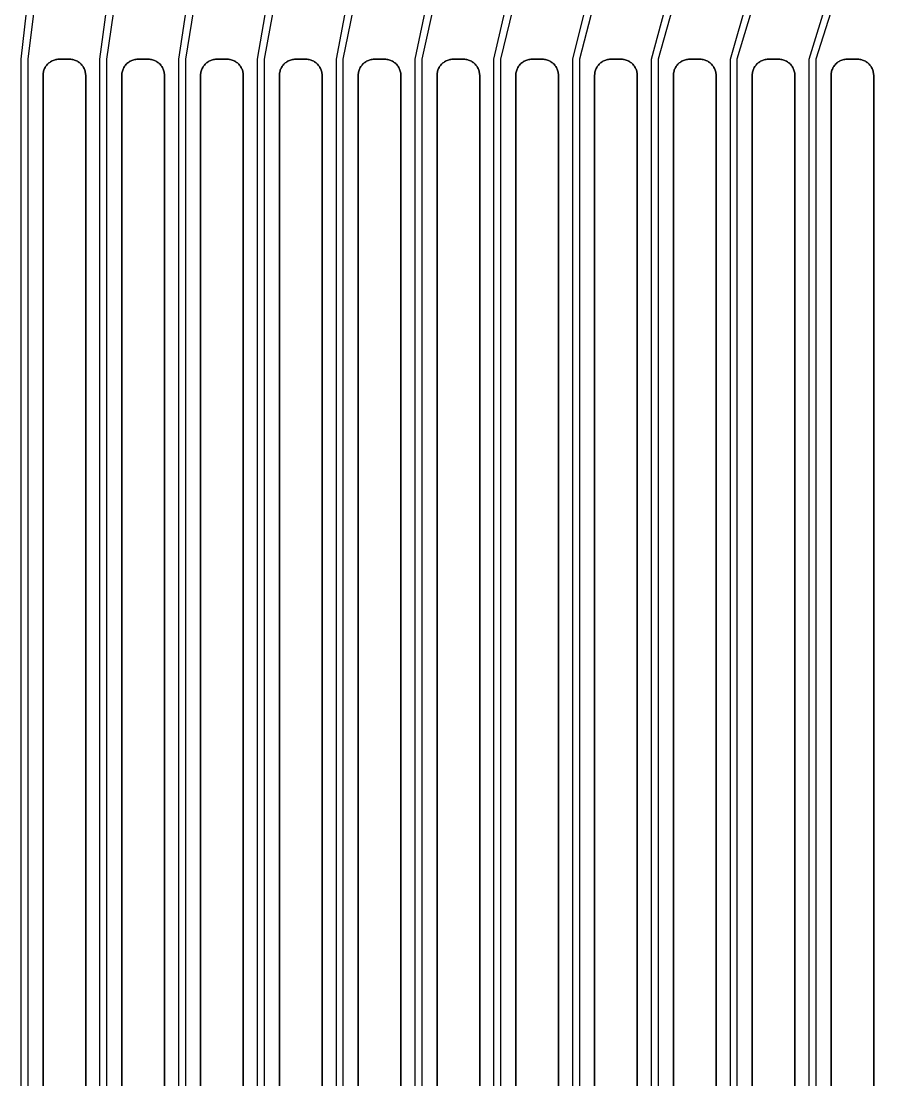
# Model space of a CAD drawing. Extents: x -2057 to 2225, y -44 to 31181.
# Drawn here: x 233.1 to 495, y 8729.4 to 9051.8 of the extents above; entities that cross this region are included whole.
import ezdxf

# ---------------------------------------------------------------- set-up
doc = ezdxf.new("R2010")
doc.units = 0
for name, color, linetype in [('etching', 7, 'CONTINUOUS'), ('L3D0_etching3', 5, 'CONTINUOUS'), ('metalization', 8, 'CONTINUOUS'), ('polyimide', 9, 'CONTINUOUS')]:
    doc.layers.add(name, color=color, linetype=linetype)

msp = doc.modelspace()

# ---------------------------------------------------------------- linework, layer by layer
at = {"layer": 'etching'}
for points in [[(239.792, 1152.185), (239.792, 9035.371), (239.811, 9035.673), (239.847, 9035.973), (239.901, 9036.27), (239.974, 9036.563), (240.064, 9036.852), (240.171, 9037.134), (240.295, 9037.41), (240.435, 9037.677), (240.592, 9037.936), (240.763, 9038.185), (240.95, 9038.423), (241.15, 9038.649), (241.364, 9038.862), (241.59, 9039.063), (241.828, 9039.249), (242.076, 9039.421), (242.335, 9039.577), (242.602, 9039.717), (242.878, 9039.842), (243.161, 9039.949), (243.449, 9040.039), (243.742, 9040.111), (244.04, 9040.165), (244.34, 9040.202), (244.641, 9040.22), (247.943, 9040.22), (248.245, 9040.202), (248.545, 9040.165), (248.842, 9040.111), (249.136, 9040.039), (249.424, 9039.949), (249.707, 9039.842), (249.982, 9039.717), (250.25, 9039.577), (250.508, 9039.421), (250.757, 9039.249), (250.995, 9039.063), (251.221, 9038.862), (251.435, 9038.649), (251.635, 9038.423), (251.821, 9038.185), (251.993, 9037.936), (252.149, 9037.677), (252.29, 9037.41), (252.414, 9037.134), (252.521, 9036.852), (252.611, 9036.563), (252.683, 9036.27), (252.738, 9035.973), (252.774, 9035.673), (252.792, 9035.371), (252.792, 1252.185)], [(263.792, 1252.185), (263.792, 9035.371), (263.811, 9035.673), (263.847, 9035.973), (263.901, 9036.27), (263.974, 9036.563), (264.064, 9036.852), (264.171, 9037.134), (264.295, 9037.41), (264.435, 9037.677), (264.592, 9037.936), (264.763, 9038.185), (264.95, 9038.423), (265.15, 9038.649), (265.364, 9038.862), (265.59, 9039.063), (265.828, 9039.249), (266.076, 9039.421), (266.335, 9039.577), (266.602, 9039.717), (266.878, 9039.842), (267.161, 9039.949), (267.449, 9040.039), (267.742, 9040.111), (268.04, 9040.165), (268.34, 9040.202), (268.641, 9040.22), (271.943, 9040.22), (272.245, 9040.202), (272.545, 9040.165), (272.842, 9040.111), (273.136, 9040.039), (273.424, 9039.949), (273.707, 9039.842), (273.982, 9039.717), (274.25, 9039.577), (274.508, 9039.421), (274.757, 9039.249), (274.995, 9039.063), (275.221, 9038.862), (275.435, 9038.649), (275.635, 9038.423), (275.821, 9038.185), (275.993, 9037.936), (276.149, 9037.677), (276.29, 9037.41), (276.414, 9037.134), (276.521, 9036.852), (276.611, 9036.563), (276.683, 9036.27), (276.738, 9035.973), (276.774, 9035.673), (276.792, 9035.371), (276.792, 1352.185)], [(287.792, 1352.185), (287.792, 9035.371), (287.811, 9035.673), (287.847, 9035.973), (287.901, 9036.27), (287.974, 9036.563), (288.064, 9036.852), (288.171, 9037.134), (288.295, 9037.41), (288.435, 9037.677), (288.592, 9037.936), (288.763, 9038.185), (288.95, 9038.423), (289.15, 9038.649), (289.364, 9038.862), (289.59, 9039.063), (289.828, 9039.249), (290.076, 9039.421), (290.335, 9039.577), (290.602, 9039.717), (290.878, 9039.842), (291.161, 9039.949), (291.449, 9040.039), (291.742, 9040.111), (292.04, 9040.165), (292.34, 9040.202), (292.641, 9040.22), (295.943, 9040.22), (296.245, 9040.202), (296.545, 9040.165), (296.842, 9040.111), (297.136, 9040.039), (297.424, 9039.949), (297.707, 9039.842), (297.982, 9039.717), (298.25, 9039.577), (298.508, 9039.421), (298.757, 9039.249), (298.995, 9039.063), (299.221, 9038.862), (299.435, 9038.649), (299.635, 9038.423), (299.821, 9038.185), (299.993, 9037.936), (300.149, 9037.677), (300.29, 9037.41), (300.414, 9037.134), (300.521, 9036.852), (300.611, 9036.563), (300.683, 9036.27), (300.738, 9035.973), (300.774, 9035.673), (300.792, 9035.371), (300.792, 1452.185)], [(311.792, 1452.185), (311.792, 9035.371), (311.811, 9035.673), (311.847, 9035.973), (311.901, 9036.27), (311.974, 9036.563), (312.064, 9036.852), (312.171, 9037.134), (312.295, 9037.41), (312.435, 9037.677), (312.592, 9037.936), (312.763, 9038.185), (312.95, 9038.423), (313.15, 9038.649), (313.364, 9038.862), (313.59, 9039.063), (313.828, 9039.249), (314.076, 9039.421), (314.335, 9039.577), (314.602, 9039.717), (314.878, 9039.842), (315.161, 9039.949), (315.449, 9040.039), (315.742, 9040.111), (316.04, 9040.165), (316.34, 9040.202), (316.641, 9040.22), (319.943, 9040.22), (320.245, 9040.202), (320.545, 9040.165), (320.842, 9040.111), (321.136, 9040.039), (321.424, 9039.949), (321.707, 9039.842), (321.982, 9039.717), (322.25, 9039.577), (322.508, 9039.421), (322.757, 9039.249), (322.995, 9039.063), (323.221, 9038.862), (323.435, 9038.649), (323.635, 9038.423), (323.821, 9038.185), (323.993, 9037.936), (324.149, 9037.677), (324.29, 9037.41), (324.414, 9037.134), (324.521, 9036.852), (324.611, 9036.563), (324.683, 9036.27), (324.738, 9035.973), (324.774, 9035.673), (324.792, 9035.371), (324.792, 1552.185)], [(335.792, 1552.185), (335.792, 9035.371), (335.811, 9035.673), (335.847, 9035.973), (335.901, 9036.27), (335.974, 9036.563), (336.064, 9036.852), (336.171, 9037.134), (336.295, 9037.41), (336.435, 9037.677), (336.592, 9037.936), (336.763, 9038.185), (336.95, 9038.423), (337.15, 9038.649), (337.364, 9038.862), (337.59, 9039.063), (337.828, 9039.249), (338.076, 9039.421), (338.335, 9039.577), (338.602, 9039.717), (338.878, 9039.842), (339.161, 9039.949), (339.449, 9040.039), (339.742, 9040.111), (340.04, 9040.165), (340.34, 9040.202), (340.641, 9040.22), (343.943, 9040.22), (344.245, 9040.202), (344.545, 9040.165), (344.842, 9040.111), (345.136, 9040.039), (345.424, 9039.949), (345.707, 9039.842), (345.982, 9039.717), (346.25, 9039.577), (346.508, 9039.421), (346.757, 9039.249), (346.995, 9039.063), (347.221, 9038.862), (347.435, 9038.649), (347.635, 9038.423), (347.821, 9038.185), (347.993, 9037.936), (348.149, 9037.677), (348.29, 9037.41), (348.414, 9037.134), (348.521, 9036.852), (348.611, 9036.563), (348.683, 9036.27), (348.738, 9035.973), (348.774, 9035.673), (348.792, 9035.371), (348.792, 1652.185)], [(359.792, 1652.185), (359.792, 9035.371), (359.811, 9035.673), (359.847, 9035.973), (359.901, 9036.27), (359.974, 9036.563), (360.064, 9036.852), (360.171, 9037.134), (360.295, 9037.41), (360.435, 9037.677), (360.592, 9037.936), (360.763, 9038.185), (360.95, 9038.423), (361.15, 9038.649), (361.364, 9038.862), (361.59, 9039.063), (361.828, 9039.249), (362.076, 9039.421), (362.335, 9039.577), (362.602, 9039.717), (362.878, 9039.842), (363.161, 9039.949), (363.449, 9040.039), (363.742, 9040.111), (364.04, 9040.165), (364.34, 9040.202), (364.641, 9040.22), (367.943, 9040.22), (368.245, 9040.202), (368.545, 9040.165), (368.842, 9040.111), (369.136, 9040.039), (369.424, 9039.949), (369.707, 9039.842), (369.982, 9039.717), (370.25, 9039.577), (370.508, 9039.421), (370.757, 9039.249), (370.995, 9039.063), (371.221, 9038.862), (371.435, 9038.649), (371.635, 9038.423), (371.821, 9038.185), (371.993, 9037.936), (372.149, 9037.677), (372.29, 9037.41), (372.414, 9037.134), (372.521, 9036.852), (372.611, 9036.563), (372.683, 9036.27), (372.738, 9035.973), (372.774, 9035.673), (372.792, 9035.371), (372.792, 1752.185)], [(383.792, 1752.185), (383.792, 9035.371), (383.811, 9035.673), (383.847, 9035.973), (383.901, 9036.27), (383.974, 9036.563), (384.064, 9036.852), (384.171, 9037.134), (384.295, 9037.41), (384.435, 9037.677), (384.592, 9037.936), (384.763, 9038.185), (384.95, 9038.423), (385.15, 9038.649), (385.364, 9038.862), (385.59, 9039.063), (385.828, 9039.249), (386.076, 9039.421), (386.335, 9039.577), (386.602, 9039.717), (386.878, 9039.842), (387.161, 9039.949), (387.449, 9040.039), (387.742, 9040.111), (388.04, 9040.165), (388.34, 9040.202), (388.641, 9040.22), (391.943, 9040.22), (392.245, 9040.202), (392.545, 9040.165), (392.842, 9040.111), (393.136, 9040.039), (393.424, 9039.949), (393.707, 9039.842), (393.982, 9039.717), (394.25, 9039.577), (394.508, 9039.421), (394.757, 9039.249), (394.995, 9039.063), (395.221, 9038.862), (395.435, 9038.649), (395.635, 9038.423), (395.821, 9038.185), (395.993, 9037.936), (396.149, 9037.677), (396.29, 9037.41), (396.414, 9037.134), (396.521, 9036.852), (396.611, 9036.563), (396.683, 9036.27), (396.738, 9035.973), (396.774, 9035.673), (396.792, 9035.371), (396.792, 1852.185)], [(407.792, 1852.185), (407.792, 9035.371), (407.811, 9035.673), (407.847, 9035.973), (407.901, 9036.27), (407.974, 9036.563), (408.064, 9036.852), (408.171, 9037.134), (408.295, 9037.41), (408.435, 9037.677), (408.592, 9037.936), (408.763, 9038.185), (408.95, 9038.423), (409.15, 9038.649), (409.364, 9038.862), (409.59, 9039.063), (409.828, 9039.249), (410.076, 9039.421), (410.335, 9039.577), (410.602, 9039.717), (410.878, 9039.842), (411.161, 9039.949), (411.449, 9040.039), (411.742, 9040.111), (412.04, 9040.165), (412.34, 9040.202), (412.641, 9040.22), (415.943, 9040.22), (416.245, 9040.202), (416.545, 9040.165), (416.842, 9040.111), (417.136, 9040.039), (417.424, 9039.949), (417.707, 9039.842), (417.982, 9039.717), (418.25, 9039.577), (418.508, 9039.421), (418.757, 9039.249), (418.995, 9039.063), (419.221, 9038.862), (419.435, 9038.649), (419.635, 9038.423), (419.821, 9038.185), (419.993, 9037.936), (420.149, 9037.677), (420.29, 9037.41), (420.414, 9037.134), (420.521, 9036.852), (420.611, 9036.563), (420.683, 9036.27), (420.738, 9035.973), (420.774, 9035.673), (420.792, 9035.371), (420.792, 1952.185)], [(431.792, 1952.185), (431.792, 9035.371), (431.811, 9035.673), (431.847, 9035.973), (431.901, 9036.27), (431.974, 9036.563), (432.064, 9036.852), (432.171, 9037.134), (432.295, 9037.41), (432.435, 9037.677), (432.592, 9037.936), (432.763, 9038.185), (432.95, 9038.423), (433.15, 9038.649), (433.364, 9038.862), (433.59, 9039.063), (433.828, 9039.249), (434.076, 9039.421), (434.335, 9039.577), (434.602, 9039.717), (434.878, 9039.842), (435.161, 9039.949), (435.449, 9040.039), (435.742, 9040.111), (436.04, 9040.165), (436.34, 9040.202), (436.641, 9040.22), (439.943, 9040.22), (440.245, 9040.202), (440.545, 9040.165), (440.842, 9040.111), (441.136, 9040.039), (441.424, 9039.949), (441.707, 9039.842), (441.982, 9039.717), (442.25, 9039.577), (442.508, 9039.421), (442.757, 9039.249), (442.995, 9039.063), (443.221, 9038.862), (443.435, 9038.649), (443.635, 9038.423), (443.821, 9038.185), (443.993, 9037.936), (444.149, 9037.677), (444.29, 9037.41), (444.414, 9037.134), (444.521, 9036.852), (444.611, 9036.563), (444.683, 9036.27), (444.738, 9035.973), (444.774, 9035.673), (444.792, 9035.371), (444.792, 2052.185)], [(455.792, 2052.185), (455.792, 9035.371), (455.811, 9035.673), (455.847, 9035.973), (455.901, 9036.27), (455.974, 9036.563), (456.064, 9036.852), (456.171, 9037.134), (456.295, 9037.41), (456.435, 9037.677), (456.592, 9037.936), (456.763, 9038.185), (456.95, 9038.423), (457.15, 9038.649), (457.364, 9038.862), (457.59, 9039.063), (457.828, 9039.249), (458.076, 9039.421), (458.335, 9039.577), (458.602, 9039.717), (458.878, 9039.842), (459.161, 9039.949), (459.449, 9040.039), (459.742, 9040.111), (460.04, 9040.165), (460.34, 9040.202), (460.641, 9040.22), (463.943, 9040.22), (464.245, 9040.202), (464.545, 9040.165), (464.842, 9040.111), (465.136, 9040.039), (465.424, 9039.949), (465.707, 9039.842), (465.982, 9039.717), (466.25, 9039.577), (466.508, 9039.421), (466.757, 9039.249), (466.995, 9039.063), (467.221, 9038.862), (467.435, 9038.649), (467.635, 9038.423), (467.821, 9038.185), (467.993, 9037.936), (468.149, 9037.677), (468.29, 9037.41), (468.414, 9037.134), (468.521, 9036.852), (468.611, 9036.563), (468.683, 9036.27), (468.738, 9035.973), (468.774, 9035.673), (468.792, 9035.371), (468.792, 2152.185)], [(479.792, 2152.185), (479.792, 9035.377), (479.812, 9035.691), (479.851, 9036.003), (479.91, 9036.311), (479.988, 9036.616), (480.086, 9036.915), (480.201, 9037.207), (480.335, 9037.491), (480.486, 9037.766), (480.655, 9038.032), (480.84, 9038.286), (481.04, 9038.528), (481.255, 9038.757), (481.484, 9038.972), (481.726, 9039.173), (481.98, 9039.357), (482.246, 9039.526), (482.521, 9039.677), (482.806, 9039.811), (483.098, 9039.927), (483.397, 9040.024), (483.701, 9040.102), (484.01, 9040.161), (484.322, 9040.2), (484.635, 9040.22), (487.943, 9040.22), (488.245, 9040.202), (488.545, 9040.165), (488.842, 9040.111), (489.136, 9040.039), (489.424, 9039.949), (489.707, 9039.842), (489.982, 9039.717), (490.25, 9039.577), (490.508, 9039.421), (490.757, 9039.249), (490.995, 9039.063), (491.221, 9038.862), (491.435, 9038.649), (491.635, 9038.423), (491.821, 9038.185), (491.993, 9037.936), (492.149, 9037.677), (492.29, 9037.41), (492.414, 9037.134), (492.521, 9036.852), (492.611, 9036.563), (492.683, 9036.27), (492.738, 9035.973), (492.774, 9035.673), (492.792, 9035.371), (492.792, 2252.185)]]:
    msp.add_lwpolyline(points, dxfattribs=at)
at = {"layer": 'L3D0_etching3'}
for points in [[(239.792, 1152.185), (239.792, 9035.371), (239.811, 9035.673), (239.847, 9035.973), (239.901, 9036.27), (239.974, 9036.563), (240.064, 9036.852), (240.171, 9037.134), (240.295, 9037.41), (240.435, 9037.677), (240.592, 9037.936), (240.763, 9038.185), (240.95, 9038.423), (241.15, 9038.649), (241.364, 9038.862), (241.59, 9039.063), (241.828, 9039.249), (242.076, 9039.421), (242.335, 9039.577), (242.602, 9039.717), (242.878, 9039.842), (243.161, 9039.949), (243.449, 9040.039), (243.742, 9040.111), (244.04, 9040.165), (244.34, 9040.202), (244.641, 9040.22), (247.943, 9040.22), (248.245, 9040.202), (248.545, 9040.165), (248.842, 9040.111), (249.136, 9040.039), (249.424, 9039.949), (249.707, 9039.842), (249.982, 9039.717), (250.25, 9039.577), (250.508, 9039.421), (250.757, 9039.249), (250.995, 9039.063), (251.221, 9038.862), (251.435, 9038.649), (251.635, 9038.423), (251.821, 9038.185), (251.993, 9037.936), (252.149, 9037.677), (252.29, 9037.41), (252.414, 9037.134), (252.521, 9036.852), (252.611, 9036.563), (252.683, 9036.27), (252.738, 9035.973), (252.774, 9035.673), (252.792, 9035.371), (252.792, 1252.185)], [(263.792, 1252.185), (263.792, 9035.371), (263.811, 9035.673), (263.847, 9035.973), (263.901, 9036.27), (263.974, 9036.563), (264.064, 9036.852), (264.171, 9037.134), (264.295, 9037.41), (264.435, 9037.677), (264.592, 9037.936), (264.763, 9038.185), (264.95, 9038.423), (265.15, 9038.649), (265.364, 9038.862), (265.59, 9039.063), (265.828, 9039.249), (266.076, 9039.421), (266.335, 9039.577), (266.602, 9039.717), (266.878, 9039.842), (267.161, 9039.949), (267.449, 9040.039), (267.742, 9040.111), (268.04, 9040.165), (268.34, 9040.202), (268.641, 9040.22), (271.943, 9040.22), (272.245, 9040.202), (272.545, 9040.165), (272.842, 9040.111), (273.136, 9040.039), (273.424, 9039.949), (273.707, 9039.842), (273.982, 9039.717), (274.25, 9039.577), (274.508, 9039.421), (274.757, 9039.249), (274.995, 9039.063), (275.221, 9038.862), (275.435, 9038.649), (275.635, 9038.423), (275.821, 9038.185), (275.993, 9037.936), (276.149, 9037.677), (276.29, 9037.41), (276.414, 9037.134), (276.521, 9036.852), (276.611, 9036.563), (276.683, 9036.27), (276.738, 9035.973), (276.774, 9035.673), (276.792, 9035.371), (276.792, 1352.185)], [(287.792, 1352.185), (287.792, 9035.371), (287.811, 9035.673), (287.847, 9035.973), (287.901, 9036.27), (287.974, 9036.563), (288.064, 9036.852), (288.171, 9037.134), (288.295, 9037.41), (288.435, 9037.677), (288.592, 9037.936), (288.763, 9038.185), (288.95, 9038.423), (289.15, 9038.649), (289.364, 9038.862), (289.59, 9039.063), (289.828, 9039.249), (290.076, 9039.421), (290.335, 9039.577), (290.602, 9039.717), (290.878, 9039.842), (291.161, 9039.949), (291.449, 9040.039), (291.742, 9040.111), (292.04, 9040.165), (292.34, 9040.202), (292.641, 9040.22), (295.943, 9040.22), (296.245, 9040.202), (296.545, 9040.165), (296.842, 9040.111), (297.136, 9040.039), (297.424, 9039.949), (297.707, 9039.842), (297.982, 9039.717), (298.25, 9039.577), (298.508, 9039.421), (298.757, 9039.249), (298.995, 9039.063), (299.221, 9038.862), (299.435, 9038.649), (299.635, 9038.423), (299.821, 9038.185), (299.993, 9037.936), (300.149, 9037.677), (300.29, 9037.41), (300.414, 9037.134), (300.521, 9036.852), (300.611, 9036.563), (300.683, 9036.27), (300.738, 9035.973), (300.774, 9035.673), (300.792, 9035.371), (300.792, 1452.185)], [(311.792, 1452.185), (311.792, 9035.371), (311.811, 9035.673), (311.847, 9035.973), (311.901, 9036.27), (311.974, 9036.563), (312.064, 9036.852), (312.171, 9037.134), (312.295, 9037.41), (312.435, 9037.677), (312.592, 9037.936), (312.763, 9038.185), (312.95, 9038.423), (313.15, 9038.649), (313.364, 9038.862), (313.59, 9039.063), (313.828, 9039.249), (314.076, 9039.421), (314.335, 9039.577), (314.602, 9039.717), (314.878, 9039.842), (315.161, 9039.949), (315.449, 9040.039), (315.742, 9040.111), (316.04, 9040.165), (316.34, 9040.202), (316.641, 9040.22), (319.943, 9040.22), (320.245, 9040.202), (320.545, 9040.165), (320.842, 9040.111), (321.136, 9040.039), (321.424, 9039.949), (321.707, 9039.842), (321.982, 9039.717), (322.25, 9039.577), (322.508, 9039.421), (322.757, 9039.249), (322.995, 9039.063), (323.221, 9038.862), (323.435, 9038.649), (323.635, 9038.423), (323.821, 9038.185), (323.993, 9037.936), (324.149, 9037.677), (324.29, 9037.41), (324.414, 9037.134), (324.521, 9036.852), (324.611, 9036.563), (324.683, 9036.27), (324.738, 9035.973), (324.774, 9035.673), (324.792, 9035.371), (324.792, 1552.185)], [(335.792, 1552.185), (335.792, 9035.371), (335.811, 9035.673), (335.847, 9035.973), (335.901, 9036.27), (335.974, 9036.563), (336.064, 9036.852), (336.171, 9037.134), (336.295, 9037.41), (336.435, 9037.677), (336.592, 9037.936), (336.763, 9038.185), (336.95, 9038.423), (337.15, 9038.649), (337.364, 9038.862), (337.59, 9039.063), (337.828, 9039.249), (338.076, 9039.421), (338.335, 9039.577), (338.602, 9039.717), (338.878, 9039.842), (339.161, 9039.949), (339.449, 9040.039), (339.742, 9040.111), (340.04, 9040.165), (340.34, 9040.202), (340.641, 9040.22), (343.943, 9040.22), (344.245, 9040.202), (344.545, 9040.165), (344.842, 9040.111), (345.136, 9040.039), (345.424, 9039.949), (345.707, 9039.842), (345.982, 9039.717), (346.25, 9039.577), (346.508, 9039.421), (346.757, 9039.249), (346.995, 9039.063), (347.221, 9038.862), (347.435, 9038.649), (347.635, 9038.423), (347.821, 9038.185), (347.993, 9037.936), (348.149, 9037.677), (348.29, 9037.41), (348.414, 9037.134), (348.521, 9036.852), (348.611, 9036.563), (348.683, 9036.27), (348.738, 9035.973), (348.774, 9035.673), (348.792, 9035.371), (348.792, 1652.185)], [(359.792, 1652.185), (359.792, 9035.371), (359.811, 9035.673), (359.847, 9035.973), (359.901, 9036.27), (359.974, 9036.563), (360.064, 9036.852), (360.171, 9037.134), (360.295, 9037.41), (360.435, 9037.677), (360.592, 9037.936), (360.763, 9038.185), (360.95, 9038.423), (361.15, 9038.649), (361.364, 9038.862), (361.59, 9039.063), (361.828, 9039.249), (362.076, 9039.421), (362.335, 9039.577), (362.602, 9039.717), (362.878, 9039.842), (363.161, 9039.949), (363.449, 9040.039), (363.742, 9040.111), (364.04, 9040.165), (364.34, 9040.202), (364.641, 9040.22), (367.943, 9040.22), (368.245, 9040.202), (368.545, 9040.165), (368.842, 9040.111), (369.136, 9040.039), (369.424, 9039.949), (369.707, 9039.842), (369.982, 9039.717), (370.25, 9039.577), (370.508, 9039.421), (370.757, 9039.249), (370.995, 9039.063), (371.221, 9038.862), (371.435, 9038.649), (371.635, 9038.423), (371.821, 9038.185), (371.993, 9037.936), (372.149, 9037.677), (372.29, 9037.41), (372.414, 9037.134), (372.521, 9036.852), (372.611, 9036.563), (372.683, 9036.27), (372.738, 9035.973), (372.774, 9035.673), (372.792, 9035.371), (372.792, 1752.185)], [(383.792, 1752.185), (383.792, 9035.371), (383.811, 9035.673), (383.847, 9035.973), (383.901, 9036.27), (383.974, 9036.563), (384.064, 9036.852), (384.171, 9037.134), (384.295, 9037.41), (384.435, 9037.677), (384.592, 9037.936), (384.763, 9038.185), (384.95, 9038.423), (385.15, 9038.649), (385.364, 9038.862), (385.59, 9039.063), (385.828, 9039.249), (386.076, 9039.421), (386.335, 9039.577), (386.602, 9039.717), (386.878, 9039.842), (387.161, 9039.949), (387.449, 9040.039), (387.742, 9040.111), (388.04, 9040.165), (388.34, 9040.202), (388.641, 9040.22), (391.943, 9040.22), (392.245, 9040.202), (392.545, 9040.165), (392.842, 9040.111), (393.136, 9040.039), (393.424, 9039.949), (393.707, 9039.842), (393.982, 9039.717), (394.25, 9039.577), (394.508, 9039.421), (394.757, 9039.249), (394.995, 9039.063), (395.221, 9038.862), (395.435, 9038.649), (395.635, 9038.423), (395.821, 9038.185), (395.993, 9037.936), (396.149, 9037.677), (396.29, 9037.41), (396.414, 9037.134), (396.521, 9036.852), (396.611, 9036.563), (396.683, 9036.27), (396.738, 9035.973), (396.774, 9035.673), (396.792, 9035.371), (396.792, 1852.185)], [(407.792, 1852.185), (407.792, 9035.371), (407.811, 9035.673), (407.847, 9035.973), (407.901, 9036.27), (407.974, 9036.563), (408.064, 9036.852), (408.171, 9037.134), (408.295, 9037.41), (408.435, 9037.677), (408.592, 9037.936), (408.763, 9038.185), (408.95, 9038.423), (409.15, 9038.649), (409.364, 9038.862), (409.59, 9039.063), (409.828, 9039.249), (410.076, 9039.421), (410.335, 9039.577), (410.602, 9039.717), (410.878, 9039.842), (411.161, 9039.949), (411.449, 9040.039), (411.742, 9040.111), (412.04, 9040.165), (412.34, 9040.202), (412.641, 9040.22), (415.943, 9040.22), (416.245, 9040.202), (416.545, 9040.165), (416.842, 9040.111), (417.136, 9040.039), (417.424, 9039.949), (417.707, 9039.842), (417.982, 9039.717), (418.25, 9039.577), (418.508, 9039.421), (418.757, 9039.249), (418.995, 9039.063), (419.221, 9038.862), (419.435, 9038.649), (419.635, 9038.423), (419.821, 9038.185), (419.993, 9037.936), (420.149, 9037.677), (420.29, 9037.41), (420.414, 9037.134), (420.521, 9036.852), (420.611, 9036.563), (420.683, 9036.27), (420.738, 9035.973), (420.774, 9035.673), (420.792, 9035.371), (420.792, 1952.185)], [(431.792, 1952.185), (431.792, 9035.371), (431.811, 9035.673), (431.847, 9035.973), (431.901, 9036.27), (431.974, 9036.563), (432.064, 9036.852), (432.171, 9037.134), (432.295, 9037.41), (432.435, 9037.677), (432.592, 9037.936), (432.763, 9038.185), (432.95, 9038.423), (433.15, 9038.649), (433.364, 9038.862), (433.59, 9039.063), (433.828, 9039.249), (434.076, 9039.421), (434.335, 9039.577), (434.602, 9039.717), (434.878, 9039.842), (435.161, 9039.949), (435.449, 9040.039), (435.742, 9040.111), (436.04, 9040.165), (436.34, 9040.202), (436.641, 9040.22), (439.943, 9040.22), (440.245, 9040.202), (440.545, 9040.165), (440.842, 9040.111), (441.136, 9040.039), (441.424, 9039.949), (441.707, 9039.842), (441.982, 9039.717), (442.25, 9039.577), (442.508, 9039.421), (442.757, 9039.249), (442.995, 9039.063), (443.221, 9038.862), (443.435, 9038.649), (443.635, 9038.423), (443.821, 9038.185), (443.993, 9037.936), (444.149, 9037.677), (444.29, 9037.41), (444.414, 9037.134), (444.521, 9036.852), (444.611, 9036.563), (444.683, 9036.27), (444.738, 9035.973), (444.774, 9035.673), (444.792, 9035.371), (444.792, 2052.185)], [(455.792, 2052.185), (455.792, 9035.371), (455.811, 9035.673), (455.847, 9035.973), (455.901, 9036.27), (455.974, 9036.563), (456.064, 9036.852), (456.171, 9037.134), (456.295, 9037.41), (456.435, 9037.677), (456.592, 9037.936), (456.763, 9038.185), (456.95, 9038.423), (457.15, 9038.649), (457.364, 9038.862), (457.59, 9039.063), (457.828, 9039.249), (458.076, 9039.421), (458.335, 9039.577), (458.602, 9039.717), (458.878, 9039.842), (459.161, 9039.949), (459.449, 9040.039), (459.742, 9040.111), (460.04, 9040.165), (460.34, 9040.202), (460.641, 9040.22), (463.943, 9040.22), (464.245, 9040.202), (464.545, 9040.165), (464.842, 9040.111), (465.136, 9040.039), (465.424, 9039.949), (465.707, 9039.842), (465.982, 9039.717), (466.25, 9039.577), (466.508, 9039.421), (466.757, 9039.249), (466.995, 9039.063), (467.221, 9038.862), (467.435, 9038.649), (467.635, 9038.423), (467.821, 9038.185), (467.993, 9037.936), (468.149, 9037.677), (468.29, 9037.41), (468.414, 9037.134), (468.521, 9036.852), (468.611, 9036.563), (468.683, 9036.27), (468.738, 9035.973), (468.774, 9035.673), (468.792, 9035.371), (468.792, 2152.185)], [(479.792, 2152.185), (479.792, 9035.377), (479.812, 9035.691), (479.851, 9036.003), (479.91, 9036.311), (479.988, 9036.616), (480.086, 9036.915), (480.201, 9037.207), (480.335, 9037.491), (480.486, 9037.766), (480.655, 9038.032), (480.84, 9038.286), (481.04, 9038.528), (481.255, 9038.757), (481.484, 9038.972), (481.726, 9039.173), (481.98, 9039.357), (482.246, 9039.526), (482.521, 9039.677), (482.806, 9039.811), (483.098, 9039.927), (483.397, 9040.024), (483.701, 9040.102), (484.01, 9040.161), (484.322, 9040.2), (484.635, 9040.22), (487.943, 9040.22), (488.245, 9040.202), (488.545, 9040.165), (488.842, 9040.111), (489.136, 9040.039), (489.424, 9039.949), (489.707, 9039.842), (489.982, 9039.717), (490.25, 9039.577), (490.508, 9039.421), (490.757, 9039.249), (490.995, 9039.063), (491.221, 9038.862), (491.435, 9038.649), (491.635, 9038.423), (491.821, 9038.185), (491.993, 9037.936), (492.149, 9037.677), (492.29, 9037.41), (492.414, 9037.134), (492.521, 9036.852), (492.611, 9036.563), (492.683, 9036.27), (492.738, 9035.973), (492.774, 9035.673), (492.792, 9035.371), (492.792, 2252.185)]]:
    msp.add_lwpolyline(points, dxfattribs=at)
at = {"layer": 'metalization'}
for points in [[(233.142, 1147.204), (233.142, 9040.22), (388.642, 10394.312), (388.642, 26676.386)], [(408.642, 26676.386), (408.642, 10394.312), (235.142, 9040.22), (235.142, 1147.204)], [(257.142, 1247.204), (257.142, 9040.22), (438.642, 10394.312), (438.642, 26436.323)], [(458.642, 26436.323), (458.642, 10394.312), (259.142, 9040.22), (259.142, 1247.204)], [(281.142, 1347.204), (281.142, 9040.22), (488.642, 10394.312), (488.642, 26196.261)], [(508.642, 26196.261), (508.642, 10394.312), (283.142, 9040.22), (283.142, 1347.204)], [(305.142, 1447.204), (305.142, 9040.22), (538.642, 10394.312), (538.642, 25956.199)], [(558.642, 25956.199), (558.642, 10394.312), (307.142, 9040.22), (307.142, 1447.204)], [(329.142, 1547.204), (329.142, 9040.22), (588.642, 10394.312), (588.642, 25716.137)], [(608.642, 25716.137), (608.642, 10394.312), (331.142, 9040.22), (331.142, 1547.204)], [(353.142, 1647.204), (353.142, 9040.22), (638.642, 10394.312), (638.642, 25476.075)], [(658.642, 25476.075), (658.642, 10394.312), (355.142, 9040.22), (355.142, 1647.204)], [(377.142, 1747.204), (377.142, 9040.22), (688.642, 10394.312), (688.642, 25236.013)], [(708.642, 25236.013), (708.642, 10394.312), (379.142, 9040.22), (379.142, 1747.204)], [(401.142, 1847.204), (401.142, 9040.22), (738.642, 10394.312), (738.642, 24995.951)], [(758.642, 24995.951), (758.642, 10394.312), (403.142, 9040.22), (403.142, 1847.204)], [(425.142, 1947.204), (425.142, 9040.22), (788.642, 10394.312), (788.642, 24755.889)], [(808.642, 24755.889), (808.642, 10394.312), (427.142, 9040.22), (427.142, 1947.204)], [(449.142, 2047.204), (449.142, 9040.22), (838.642, 10394.312), (838.642, 24515.827)], [(858.642, 24515.827), (858.642, 10394.312), (451.142, 9040.22), (451.142, 2047.204)], [(473.142, 2147.204), (473.142, 9040.22), (888.642, 10394.312), (888.642, 24275.765)], [(908.642, 24275.765), (908.642, 10394.312), (475.142, 9040.22), (475.142, 2147.204)]]:
    msp.add_lwpolyline(points, dxfattribs=at)
at = {"layer": 'polyimide'}
for points in [[(252.792, 1252.185), (252.792, 9035.371), (252.774, 9035.673), (252.738, 9035.973), (252.683, 9036.27), (252.611, 9036.563), (252.521, 9036.852), (252.414, 9037.134), (252.29, 9037.41), (252.149, 9037.677), (251.993, 9037.936), (251.821, 9038.185), (251.635, 9038.423), (251.435, 9038.649), (251.221, 9038.862), (250.995, 9039.063), (250.757, 9039.249), (250.508, 9039.421), (250.25, 9039.577), (249.982, 9039.717), (249.707, 9039.842), (249.424, 9039.949), (249.136, 9040.039), (248.842, 9040.111), (248.545, 9040.165), (248.245, 9040.202), (247.943, 9040.22), (244.641, 9040.22), (244.34, 9040.202), (244.04, 9040.165), (243.742, 9040.111), (243.449, 9040.039), (243.161, 9039.949), (242.878, 9039.842), (242.602, 9039.717), (242.335, 9039.577), (242.076, 9039.421), (241.828, 9039.249), (241.59, 9039.063), (241.364, 9038.862), (241.15, 9038.649), (240.95, 9038.423), (240.763, 9038.185), (240.592, 9037.936), (240.435, 9037.677), (240.295, 9037.41), (240.171, 9037.134), (240.064, 9036.852), (239.974, 9036.563), (239.901, 9036.27), (239.847, 9035.973), (239.811, 9035.673), (239.792, 9035.371), (239.792, 1152.185)], [(239.792, 1152.185), (239.792, 9035.371), (239.811, 9035.673), (239.847, 9035.973), (239.901, 9036.27), (239.974, 9036.563), (240.064, 9036.852), (240.171, 9037.134), (240.295, 9037.41), (240.435, 9037.677), (240.592, 9037.936), (240.763, 9038.185), (240.95, 9038.423), (241.15, 9038.649), (241.364, 9038.862), (241.59, 9039.063), (241.828, 9039.249), (242.076, 9039.421), (242.335, 9039.577), (242.602, 9039.717), (242.878, 9039.842), (243.161, 9039.949), (243.449, 9040.039), (243.742, 9040.111), (244.04, 9040.165), (244.34, 9040.202), (244.641, 9040.22), (247.943, 9040.22), (248.245, 9040.202), (248.545, 9040.165), (248.842, 9040.111), (249.136, 9040.039), (249.424, 9039.949), (249.707, 9039.842), (249.982, 9039.717), (250.25, 9039.577), (250.508, 9039.421), (250.757, 9039.249), (250.995, 9039.063), (251.221, 9038.862), (251.435, 9038.649), (251.635, 9038.423), (251.821, 9038.185), (251.993, 9037.936), (252.149, 9037.677), (252.29, 9037.41), (252.414, 9037.134), (252.521, 9036.852), (252.611, 9036.563), (252.683, 9036.27), (252.738, 9035.973), (252.774, 9035.673), (252.792, 9035.371), (252.792, 1252.185)], [(276.792, 1352.185), (276.792, 9035.371), (276.774, 9035.673), (276.738, 9035.973), (276.683, 9036.27), (276.611, 9036.563), (276.521, 9036.852), (276.414, 9037.134), (276.29, 9037.41), (276.149, 9037.677), (275.993, 9037.936), (275.821, 9038.185), (275.635, 9038.423), (275.435, 9038.649), (275.221, 9038.862), (274.995, 9039.063), (274.757, 9039.249), (274.508, 9039.421), (274.25, 9039.577), (273.982, 9039.717), (273.707, 9039.842), (273.424, 9039.949), (273.136, 9040.039), (272.842, 9040.111), (272.545, 9040.165), (272.245, 9040.202), (271.943, 9040.22), (268.641, 9040.22), (268.34, 9040.202), (268.04, 9040.165), (267.742, 9040.111), (267.449, 9040.039), (267.161, 9039.949), (266.878, 9039.842), (266.602, 9039.717), (266.335, 9039.577), (266.076, 9039.421), (265.828, 9039.249), (265.59, 9039.063), (265.364, 9038.862), (265.15, 9038.649), (264.95, 9038.423), (264.763, 9038.185), (264.592, 9037.936), (264.435, 9037.677), (264.295, 9037.41), (264.171, 9037.134), (264.064, 9036.852), (263.974, 9036.563), (263.901, 9036.27), (263.847, 9035.973), (263.811, 9035.673), (263.792, 9035.371), (263.792, 1252.185)], [(263.792, 1252.185), (263.792, 9035.371), (263.811, 9035.673), (263.847, 9035.973), (263.901, 9036.27), (263.974, 9036.563), (264.064, 9036.852), (264.171, 9037.134), (264.295, 9037.41), (264.435, 9037.677), (264.592, 9037.936), (264.763, 9038.185), (264.95, 9038.423), (265.15, 9038.649), (265.364, 9038.862), (265.59, 9039.063), (265.828, 9039.249), (266.076, 9039.421), (266.335, 9039.577), (266.602, 9039.717), (266.878, 9039.842), (267.161, 9039.949), (267.449, 9040.039), (267.742, 9040.111), (268.04, 9040.165), (268.34, 9040.202), (268.641, 9040.22), (271.943, 9040.22), (272.245, 9040.202), (272.545, 9040.165), (272.842, 9040.111), (273.136, 9040.039), (273.424, 9039.949), (273.707, 9039.842), (273.982, 9039.717), (274.25, 9039.577), (274.508, 9039.421), (274.757, 9039.249), (274.995, 9039.063), (275.221, 9038.862), (275.435, 9038.649), (275.635, 9038.423), (275.821, 9038.185), (275.993, 9037.936), (276.149, 9037.677), (276.29, 9037.41), (276.414, 9037.134), (276.521, 9036.852), (276.611, 9036.563), (276.683, 9036.27), (276.738, 9035.973), (276.774, 9035.673), (276.792, 9035.371), (276.792, 1352.185)], [(300.792, 1452.185), (300.792, 9035.371), (300.774, 9035.673), (300.738, 9035.973), (300.683, 9036.27), (300.611, 9036.563), (300.521, 9036.852), (300.414, 9037.134), (300.29, 9037.41), (300.149, 9037.677), (299.993, 9037.936), (299.821, 9038.185), (299.635, 9038.423), (299.435, 9038.649), (299.221, 9038.862), (298.995, 9039.063), (298.757, 9039.249), (298.508, 9039.421), (298.25, 9039.577), (297.982, 9039.717), (297.707, 9039.842), (297.424, 9039.949), (297.136, 9040.039), (296.842, 9040.111), (296.545, 9040.165), (296.245, 9040.202), (295.943, 9040.22), (292.641, 9040.22), (292.34, 9040.202), (292.04, 9040.165), (291.742, 9040.111), (291.449, 9040.039), (291.161, 9039.949), (290.878, 9039.842), (290.602, 9039.717), (290.335, 9039.577), (290.076, 9039.421), (289.828, 9039.249), (289.59, 9039.063), (289.364, 9038.862), (289.15, 9038.649), (288.95, 9038.423), (288.763, 9038.185), (288.592, 9037.936), (288.435, 9037.677), (288.295, 9037.41), (288.171, 9037.134), (288.064, 9036.852), (287.974, 9036.563), (287.901, 9036.27), (287.847, 9035.973), (287.811, 9035.673), (287.792, 9035.371), (287.792, 1352.185)], [(287.792, 1352.185), (287.792, 9035.371), (287.811, 9035.673), (287.847, 9035.973), (287.901, 9036.27), (287.974, 9036.563), (288.064, 9036.852), (288.171, 9037.134), (288.295, 9037.41), (288.435, 9037.677), (288.592, 9037.936), (288.763, 9038.185), (288.95, 9038.423), (289.15, 9038.649), (289.364, 9038.862), (289.59, 9039.063), (289.828, 9039.249), (290.076, 9039.421), (290.335, 9039.577), (290.602, 9039.717), (290.878, 9039.842), (291.161, 9039.949), (291.449, 9040.039), (291.742, 9040.111), (292.04, 9040.165), (292.34, 9040.202), (292.641, 9040.22), (295.943, 9040.22), (296.245, 9040.202), (296.545, 9040.165), (296.842, 9040.111), (297.136, 9040.039), (297.424, 9039.949), (297.707, 9039.842), (297.982, 9039.717), (298.25, 9039.577), (298.508, 9039.421), (298.757, 9039.249), (298.995, 9039.063), (299.221, 9038.862), (299.435, 9038.649), (299.635, 9038.423), (299.821, 9038.185), (299.993, 9037.936), (300.149, 9037.677), (300.29, 9037.41), (300.414, 9037.134), (300.521, 9036.852), (300.611, 9036.563), (300.683, 9036.27), (300.738, 9035.973), (300.774, 9035.673), (300.792, 9035.371), (300.792, 1452.185)], [(324.792, 1552.185), (324.792, 9035.371), (324.774, 9035.673), (324.738, 9035.973), (324.683, 9036.27), (324.611, 9036.563), (324.521, 9036.852), (324.414, 9037.134), (324.29, 9037.41), (324.149, 9037.677), (323.993, 9037.936), (323.821, 9038.185), (323.635, 9038.423), (323.435, 9038.649), (323.221, 9038.862), (322.995, 9039.063), (322.757, 9039.249), (322.508, 9039.421), (322.25, 9039.577), (321.982, 9039.717), (321.707, 9039.842), (321.424, 9039.949), (321.136, 9040.039), (320.842, 9040.111), (320.545, 9040.165), (320.245, 9040.202), (319.943, 9040.22), (316.641, 9040.22), (316.34, 9040.202), (316.04, 9040.165), (315.742, 9040.111), (315.449, 9040.039), (315.161, 9039.949), (314.878, 9039.842), (314.602, 9039.717), (314.335, 9039.577), (314.076, 9039.421), (313.828, 9039.249), (313.59, 9039.063), (313.364, 9038.862), (313.15, 9038.649), (312.95, 9038.423), (312.763, 9038.185), (312.592, 9037.936), (312.435, 9037.677), (312.295, 9037.41), (312.171, 9037.134), (312.064, 9036.852), (311.974, 9036.563), (311.901, 9036.27), (311.847, 9035.973), (311.811, 9035.673), (311.792, 9035.371), (311.792, 1452.185)], [(311.792, 1452.185), (311.792, 9035.371), (311.811, 9035.673), (311.847, 9035.973), (311.901, 9036.27), (311.974, 9036.563), (312.064, 9036.852), (312.171, 9037.134), (312.295, 9037.41), (312.435, 9037.677), (312.592, 9037.936), (312.763, 9038.185), (312.95, 9038.423), (313.15, 9038.649), (313.364, 9038.862), (313.59, 9039.063), (313.828, 9039.249), (314.076, 9039.421), (314.335, 9039.577), (314.602, 9039.717), (314.878, 9039.842), (315.161, 9039.949), (315.449, 9040.039), (315.742, 9040.111), (316.04, 9040.165), (316.34, 9040.202), (316.641, 9040.22), (319.943, 9040.22), (320.245, 9040.202), (320.545, 9040.165), (320.842, 9040.111), (321.136, 9040.039), (321.424, 9039.949), (321.707, 9039.842), (321.982, 9039.717), (322.25, 9039.577), (322.508, 9039.421), (322.757, 9039.249), (322.995, 9039.063), (323.221, 9038.862), (323.435, 9038.649), (323.635, 9038.423), (323.821, 9038.185), (323.993, 9037.936), (324.149, 9037.677), (324.29, 9037.41), (324.414, 9037.134), (324.521, 9036.852), (324.611, 9036.563), (324.683, 9036.27), (324.738, 9035.973), (324.774, 9035.673), (324.792, 9035.371), (324.792, 1552.185)], [(348.792, 1652.185), (348.792, 9035.371), (348.774, 9035.673), (348.738, 9035.973), (348.683, 9036.27), (348.611, 9036.563), (348.521, 9036.852), (348.414, 9037.134), (348.29, 9037.41), (348.149, 9037.677), (347.993, 9037.936), (347.821, 9038.185), (347.635, 9038.423), (347.435, 9038.649), (347.221, 9038.862), (346.995, 9039.063), (346.757, 9039.249), (346.508, 9039.421), (346.25, 9039.577), (345.982, 9039.717), (345.707, 9039.842), (345.424, 9039.949), (345.136, 9040.039), (344.842, 9040.111), (344.545, 9040.165), (344.245, 9040.202), (343.943, 9040.22), (340.641, 9040.22), (340.34, 9040.202), (340.04, 9040.165), (339.742, 9040.111), (339.449, 9040.039), (339.161, 9039.949), (338.878, 9039.842), (338.602, 9039.717), (338.335, 9039.577), (338.076, 9039.421), (337.828, 9039.249), (337.59, 9039.063), (337.364, 9038.862), (337.15, 9038.649), (336.95, 9038.423), (336.763, 9038.185), (336.592, 9037.936), (336.435, 9037.677), (336.295, 9037.41), (336.171, 9037.134), (336.064, 9036.852), (335.974, 9036.563), (335.901, 9036.27), (335.847, 9035.973), (335.811, 9035.673), (335.792, 9035.371), (335.792, 1552.185)], [(335.792, 1552.185), (335.792, 9035.371), (335.811, 9035.673), (335.847, 9035.973), (335.901, 9036.27), (335.974, 9036.563), (336.064, 9036.852), (336.171, 9037.134), (336.295, 9037.41), (336.435, 9037.677), (336.592, 9037.936), (336.763, 9038.185), (336.95, 9038.423), (337.15, 9038.649), (337.364, 9038.862), (337.59, 9039.063), (337.828, 9039.249), (338.076, 9039.421), (338.335, 9039.577), (338.602, 9039.717), (338.878, 9039.842), (339.161, 9039.949), (339.449, 9040.039), (339.742, 9040.111), (340.04, 9040.165), (340.34, 9040.202), (340.641, 9040.22), (343.943, 9040.22), (344.245, 9040.202), (344.545, 9040.165), (344.842, 9040.111), (345.136, 9040.039), (345.424, 9039.949), (345.707, 9039.842), (345.982, 9039.717), (346.25, 9039.577), (346.508, 9039.421), (346.757, 9039.249), (346.995, 9039.063), (347.221, 9038.862), (347.435, 9038.649), (347.635, 9038.423), (347.821, 9038.185), (347.993, 9037.936), (348.149, 9037.677), (348.29, 9037.41), (348.414, 9037.134), (348.521, 9036.852), (348.611, 9036.563), (348.683, 9036.27), (348.738, 9035.973), (348.774, 9035.673), (348.792, 9035.371), (348.792, 1652.185)], [(372.792, 1752.185), (372.792, 9035.371), (372.774, 9035.673), (372.738, 9035.973), (372.683, 9036.27), (372.611, 9036.563), (372.521, 9036.852), (372.414, 9037.134), (372.29, 9037.41), (372.149, 9037.677), (371.993, 9037.936), (371.821, 9038.185), (371.635, 9038.423), (371.435, 9038.649), (371.221, 9038.862), (370.995, 9039.063), (370.757, 9039.249), (370.508, 9039.421), (370.25, 9039.577), (369.982, 9039.717), (369.707, 9039.842), (369.424, 9039.949), (369.136, 9040.039), (368.842, 9040.111), (368.545, 9040.165), (368.245, 9040.202), (367.943, 9040.22), (364.641, 9040.22), (364.34, 9040.202), (364.04, 9040.165), (363.742, 9040.111), (363.449, 9040.039), (363.161, 9039.949), (362.878, 9039.842), (362.602, 9039.717), (362.335, 9039.577), (362.076, 9039.421), (361.828, 9039.249), (361.59, 9039.063), (361.364, 9038.862), (361.15, 9038.649), (360.95, 9038.423), (360.763, 9038.185), (360.592, 9037.936), (360.435, 9037.677), (360.295, 9037.41), (360.171, 9037.134), (360.064, 9036.852), (359.974, 9036.563), (359.901, 9036.27), (359.847, 9035.973), (359.811, 9035.673), (359.792, 9035.371), (359.792, 1652.185)], [(359.792, 1652.185), (359.792, 9035.371), (359.811, 9035.673), (359.847, 9035.973), (359.901, 9036.27), (359.974, 9036.563), (360.064, 9036.852), (360.171, 9037.134), (360.295, 9037.41), (360.435, 9037.677), (360.592, 9037.936), (360.763, 9038.185), (360.95, 9038.423), (361.15, 9038.649), (361.364, 9038.862), (361.59, 9039.063), (361.828, 9039.249), (362.076, 9039.421), (362.335, 9039.577), (362.602, 9039.717), (362.878, 9039.842), (363.161, 9039.949), (363.449, 9040.039), (363.742, 9040.111), (364.04, 9040.165), (364.34, 9040.202), (364.641, 9040.22), (367.943, 9040.22), (368.245, 9040.202), (368.545, 9040.165), (368.842, 9040.111), (369.136, 9040.039), (369.424, 9039.949), (369.707, 9039.842), (369.982, 9039.717), (370.25, 9039.577), (370.508, 9039.421), (370.757, 9039.249), (370.995, 9039.063), (371.221, 9038.862), (371.435, 9038.649), (371.635, 9038.423), (371.821, 9038.185), (371.993, 9037.936), (372.149, 9037.677), (372.29, 9037.41), (372.414, 9037.134), (372.521, 9036.852), (372.611, 9036.563), (372.683, 9036.27), (372.738, 9035.973), (372.774, 9035.673), (372.792, 9035.371), (372.792, 1752.185)], [(396.792, 1852.185), (396.792, 9035.371), (396.774, 9035.673), (396.738, 9035.973), (396.683, 9036.27), (396.611, 9036.563), (396.521, 9036.852), (396.414, 9037.134), (396.29, 9037.41), (396.149, 9037.677), (395.993, 9037.936), (395.821, 9038.185), (395.635, 9038.423), (395.435, 9038.649), (395.221, 9038.862), (394.995, 9039.063), (394.757, 9039.249), (394.508, 9039.421), (394.25, 9039.577), (393.982, 9039.717), (393.707, 9039.842), (393.424, 9039.949), (393.136, 9040.039), (392.842, 9040.111), (392.545, 9040.165), (392.245, 9040.202), (391.943, 9040.22), (388.641, 9040.22), (388.34, 9040.202), (388.04, 9040.165), (387.742, 9040.111), (387.449, 9040.039), (387.161, 9039.949), (386.878, 9039.842), (386.602, 9039.717), (386.335, 9039.577), (386.076, 9039.421), (385.828, 9039.249), (385.59, 9039.063), (385.364, 9038.862), (385.15, 9038.649), (384.95, 9038.423), (384.763, 9038.185), (384.592, 9037.936), (384.435, 9037.677), (384.295, 9037.41), (384.171, 9037.134), (384.064, 9036.852), (383.974, 9036.563), (383.901, 9036.27), (383.847, 9035.973), (383.811, 9035.673), (383.792, 9035.371), (383.792, 1752.185)], [(383.792, 1752.185), (383.792, 9035.371), (383.811, 9035.673), (383.847, 9035.973), (383.901, 9036.27), (383.974, 9036.563), (384.064, 9036.852), (384.171, 9037.134), (384.295, 9037.41), (384.435, 9037.677), (384.592, 9037.936), (384.763, 9038.185), (384.95, 9038.423), (385.15, 9038.649), (385.364, 9038.862), (385.59, 9039.063), (385.828, 9039.249), (386.076, 9039.421), (386.335, 9039.577), (386.602, 9039.717), (386.878, 9039.842), (387.161, 9039.949), (387.449, 9040.039), (387.742, 9040.111), (388.04, 9040.165), (388.34, 9040.202), (388.641, 9040.22), (391.943, 9040.22), (392.245, 9040.202), (392.545, 9040.165), (392.842, 9040.111), (393.136, 9040.039), (393.424, 9039.949), (393.707, 9039.842), (393.982, 9039.717), (394.25, 9039.577), (394.508, 9039.421), (394.757, 9039.249), (394.995, 9039.063), (395.221, 9038.862), (395.435, 9038.649), (395.635, 9038.423), (395.821, 9038.185), (395.993, 9037.936), (396.149, 9037.677), (396.29, 9037.41), (396.414, 9037.134), (396.521, 9036.852), (396.611, 9036.563), (396.683, 9036.27), (396.738, 9035.973), (396.774, 9035.673), (396.792, 9035.371), (396.792, 1852.185)], [(420.792, 1952.185), (420.792, 9035.371), (420.774, 9035.673), (420.738, 9035.973), (420.683, 9036.27), (420.611, 9036.563), (420.521, 9036.852), (420.414, 9037.134), (420.29, 9037.41), (420.149, 9037.677), (419.993, 9037.936), (419.821, 9038.185), (419.635, 9038.423), (419.435, 9038.649), (419.221, 9038.862), (418.995, 9039.063), (418.757, 9039.249), (418.508, 9039.421), (418.25, 9039.577), (417.982, 9039.717), (417.707, 9039.842), (417.424, 9039.949), (417.136, 9040.039), (416.842, 9040.111), (416.545, 9040.165), (416.245, 9040.202), (415.943, 9040.22), (412.641, 9040.22), (412.34, 9040.202), (412.04, 9040.165), (411.742, 9040.111), (411.449, 9040.039), (411.161, 9039.949), (410.878, 9039.842), (410.602, 9039.717), (410.335, 9039.577), (410.076, 9039.421), (409.828, 9039.249), (409.59, 9039.063), (409.364, 9038.862), (409.15, 9038.649), (408.95, 9038.423), (408.763, 9038.185), (408.592, 9037.936), (408.435, 9037.677), (408.295, 9037.41), (408.171, 9037.134), (408.064, 9036.852), (407.974, 9036.563), (407.901, 9036.27), (407.847, 9035.973), (407.811, 9035.673), (407.792, 9035.371), (407.792, 1852.185)], [(407.792, 1852.185), (407.792, 9035.371), (407.811, 9035.673), (407.847, 9035.973), (407.901, 9036.27), (407.974, 9036.563), (408.064, 9036.852), (408.171, 9037.134), (408.295, 9037.41), (408.435, 9037.677), (408.592, 9037.936), (408.763, 9038.185), (408.95, 9038.423), (409.15, 9038.649), (409.364, 9038.862), (409.59, 9039.063), (409.828, 9039.249), (410.076, 9039.421), (410.335, 9039.577), (410.602, 9039.717), (410.878, 9039.842), (411.161, 9039.949), (411.449, 9040.039), (411.742, 9040.111), (412.04, 9040.165), (412.34, 9040.202), (412.641, 9040.22), (415.943, 9040.22), (416.245, 9040.202), (416.545, 9040.165), (416.842, 9040.111), (417.136, 9040.039), (417.424, 9039.949), (417.707, 9039.842), (417.982, 9039.717), (418.25, 9039.577), (418.508, 9039.421), (418.757, 9039.249), (418.995, 9039.063), (419.221, 9038.862), (419.435, 9038.649), (419.635, 9038.423), (419.821, 9038.185), (419.993, 9037.936), (420.149, 9037.677), (420.29, 9037.41), (420.414, 9037.134), (420.521, 9036.852), (420.611, 9036.563), (420.683, 9036.27), (420.738, 9035.973), (420.774, 9035.673), (420.792, 9035.371), (420.792, 1952.185)], [(444.792, 2052.185), (444.792, 9035.371), (444.774, 9035.673), (444.738, 9035.973), (444.683, 9036.27), (444.611, 9036.563), (444.521, 9036.852), (444.414, 9037.134), (444.29, 9037.41), (444.149, 9037.677), (443.993, 9037.936), (443.821, 9038.185), (443.635, 9038.423), (443.435, 9038.649), (443.221, 9038.862), (442.995, 9039.063), (442.757, 9039.249), (442.508, 9039.421), (442.25, 9039.577), (441.982, 9039.717), (441.707, 9039.842), (441.424, 9039.949), (441.136, 9040.039), (440.842, 9040.111), (440.545, 9040.165), (440.245, 9040.202), (439.943, 9040.22), (436.641, 9040.22), (436.34, 9040.202), (436.04, 9040.165), (435.742, 9040.111), (435.449, 9040.039), (435.161, 9039.949), (434.878, 9039.842), (434.602, 9039.717), (434.335, 9039.577), (434.076, 9039.421), (433.828, 9039.249), (433.59, 9039.063), (433.364, 9038.862), (433.15, 9038.649), (432.95, 9038.423), (432.763, 9038.185), (432.592, 9037.936), (432.435, 9037.677), (432.295, 9037.41), (432.171, 9037.134), (432.064, 9036.852), (431.974, 9036.563), (431.901, 9036.27), (431.847, 9035.973), (431.811, 9035.673), (431.792, 9035.371), (431.792, 1952.185)], [(431.792, 1952.185), (431.792, 9035.371), (431.811, 9035.673), (431.847, 9035.973), (431.901, 9036.27), (431.974, 9036.563), (432.064, 9036.852), (432.171, 9037.134), (432.295, 9037.41), (432.435, 9037.677), (432.592, 9037.936), (432.763, 9038.185), (432.95, 9038.423), (433.15, 9038.649), (433.364, 9038.862), (433.59, 9039.063), (433.828, 9039.249), (434.076, 9039.421), (434.335, 9039.577), (434.602, 9039.717), (434.878, 9039.842), (435.161, 9039.949), (435.449, 9040.039), (435.742, 9040.111), (436.04, 9040.165), (436.34, 9040.202), (436.641, 9040.22), (439.943, 9040.22), (440.245, 9040.202), (440.545, 9040.165), (440.842, 9040.111), (441.136, 9040.039), (441.424, 9039.949), (441.707, 9039.842), (441.982, 9039.717), (442.25, 9039.577), (442.508, 9039.421), (442.757, 9039.249), (442.995, 9039.063), (443.221, 9038.862), (443.435, 9038.649), (443.635, 9038.423), (443.821, 9038.185), (443.993, 9037.936), (444.149, 9037.677), (444.29, 9037.41), (444.414, 9037.134), (444.521, 9036.852), (444.611, 9036.563), (444.683, 9036.27), (444.738, 9035.973), (444.774, 9035.673), (444.792, 9035.371), (444.792, 2052.185)], [(468.792, 2152.185), (468.792, 9035.371), (468.774, 9035.673), (468.738, 9035.973), (468.683, 9036.27), (468.611, 9036.563), (468.521, 9036.852), (468.414, 9037.134), (468.29, 9037.41), (468.149, 9037.677), (467.993, 9037.936), (467.821, 9038.185), (467.635, 9038.423), (467.435, 9038.649), (467.221, 9038.862), (466.995, 9039.063), (466.757, 9039.249), (466.508, 9039.421), (466.25, 9039.577), (465.982, 9039.717), (465.707, 9039.842), (465.424, 9039.949), (465.136, 9040.039), (464.842, 9040.111), (464.545, 9040.165), (464.245, 9040.202), (463.943, 9040.22), (460.641, 9040.22), (460.34, 9040.202), (460.04, 9040.165), (459.742, 9040.111), (459.449, 9040.039), (459.161, 9039.949), (458.878, 9039.842), (458.602, 9039.717), (458.335, 9039.577), (458.076, 9039.421), (457.828, 9039.249), (457.59, 9039.063), (457.364, 9038.862), (457.15, 9038.649), (456.95, 9038.423), (456.763, 9038.185), (456.592, 9037.936), (456.435, 9037.677), (456.295, 9037.41), (456.171, 9037.134), (456.064, 9036.852), (455.974, 9036.563), (455.901, 9036.27), (455.847, 9035.973), (455.811, 9035.673), (455.792, 9035.371), (455.792, 2052.185)], [(455.792, 2052.185), (455.792, 9035.371), (455.811, 9035.673), (455.847, 9035.973), (455.901, 9036.27), (455.974, 9036.563), (456.064, 9036.852), (456.171, 9037.134), (456.295, 9037.41), (456.435, 9037.677), (456.592, 9037.936), (456.763, 9038.185), (456.95, 9038.423), (457.15, 9038.649), (457.364, 9038.862), (457.59, 9039.063), (457.828, 9039.249), (458.076, 9039.421), (458.335, 9039.577), (458.602, 9039.717), (458.878, 9039.842), (459.161, 9039.949), (459.449, 9040.039), (459.742, 9040.111), (460.04, 9040.165), (460.34, 9040.202), (460.641, 9040.22), (463.943, 9040.22), (464.245, 9040.202), (464.545, 9040.165), (464.842, 9040.111), (465.136, 9040.039), (465.424, 9039.949), (465.707, 9039.842), (465.982, 9039.717), (466.25, 9039.577), (466.508, 9039.421), (466.757, 9039.249), (466.995, 9039.063), (467.221, 9038.862), (467.435, 9038.649), (467.635, 9038.423), (467.821, 9038.185), (467.993, 9037.936), (468.149, 9037.677), (468.29, 9037.41), (468.414, 9037.134), (468.521, 9036.852), (468.611, 9036.563), (468.683, 9036.27), (468.738, 9035.973), (468.774, 9035.673), (468.792, 9035.371), (468.792, 2152.185)], [(492.792, 2252.185), (492.792, 9035.371), (492.774, 9035.673), (492.738, 9035.973), (492.683, 9036.27), (492.611, 9036.563), (492.521, 9036.852), (492.414, 9037.134), (492.29, 9037.41), (492.149, 9037.677), (491.993, 9037.936), (491.821, 9038.185), (491.635, 9038.423), (491.435, 9038.649), (491.221, 9038.862), (490.995, 9039.063), (490.757, 9039.249), (490.508, 9039.421), (490.25, 9039.577), (489.982, 9039.717), (489.707, 9039.842), (489.424, 9039.949), (489.136, 9040.039), (488.842, 9040.111), (488.545, 9040.165), (488.245, 9040.202), (487.943, 9040.22), (484.635, 9040.22), (484.322, 9040.2), (484.01, 9040.161), (483.701, 9040.102), (483.397, 9040.024), (483.098, 9039.927), (482.806, 9039.811), (482.521, 9039.677), (482.246, 9039.526), (481.98, 9039.357), (481.726, 9039.173), (481.484, 9038.972), (481.255, 9038.757), (481.04, 9038.528), (480.84, 9038.286), (480.655, 9038.032), (480.486, 9037.766), (480.335, 9037.491), (480.201, 9037.207), (480.086, 9036.915), (479.988, 9036.616), (479.91, 9036.311), (479.851, 9036.003), (479.812, 9035.691), (479.792, 9035.377), (479.792, 2152.185)], [(479.792, 2152.185), (479.792, 9035.377), (479.812, 9035.691), (479.851, 9036.003), (479.91, 9036.311), (479.988, 9036.616), (480.086, 9036.915), (480.201, 9037.207), (480.335, 9037.491), (480.486, 9037.766), (480.655, 9038.032), (480.84, 9038.286), (481.04, 9038.528), (481.255, 9038.757), (481.484, 9038.972), (481.726, 9039.173), (481.98, 9039.357), (482.246, 9039.526), (482.521, 9039.677), (482.806, 9039.811), (483.098, 9039.927), (483.397, 9040.024), (483.701, 9040.102), (484.01, 9040.161), (484.322, 9040.2), (484.635, 9040.22), (487.943, 9040.22), (488.245, 9040.202), (488.545, 9040.165), (488.842, 9040.111), (489.136, 9040.039), (489.424, 9039.949), (489.707, 9039.842), (489.982, 9039.717), (490.25, 9039.577), (490.508, 9039.421), (490.757, 9039.249), (490.995, 9039.063), (491.221, 9038.862), (491.435, 9038.649), (491.635, 9038.423), (491.821, 9038.185), (491.993, 9037.936), (492.149, 9037.677), (492.29, 9037.41), (492.414, 9037.134), (492.521, 9036.852), (492.611, 9036.563), (492.683, 9036.27), (492.738, 9035.973), (492.774, 9035.673), (492.792, 9035.371), (492.792, 2252.185)]]:
    msp.add_lwpolyline(points, dxfattribs=at)

doc.saveas('drawing.dxf')
